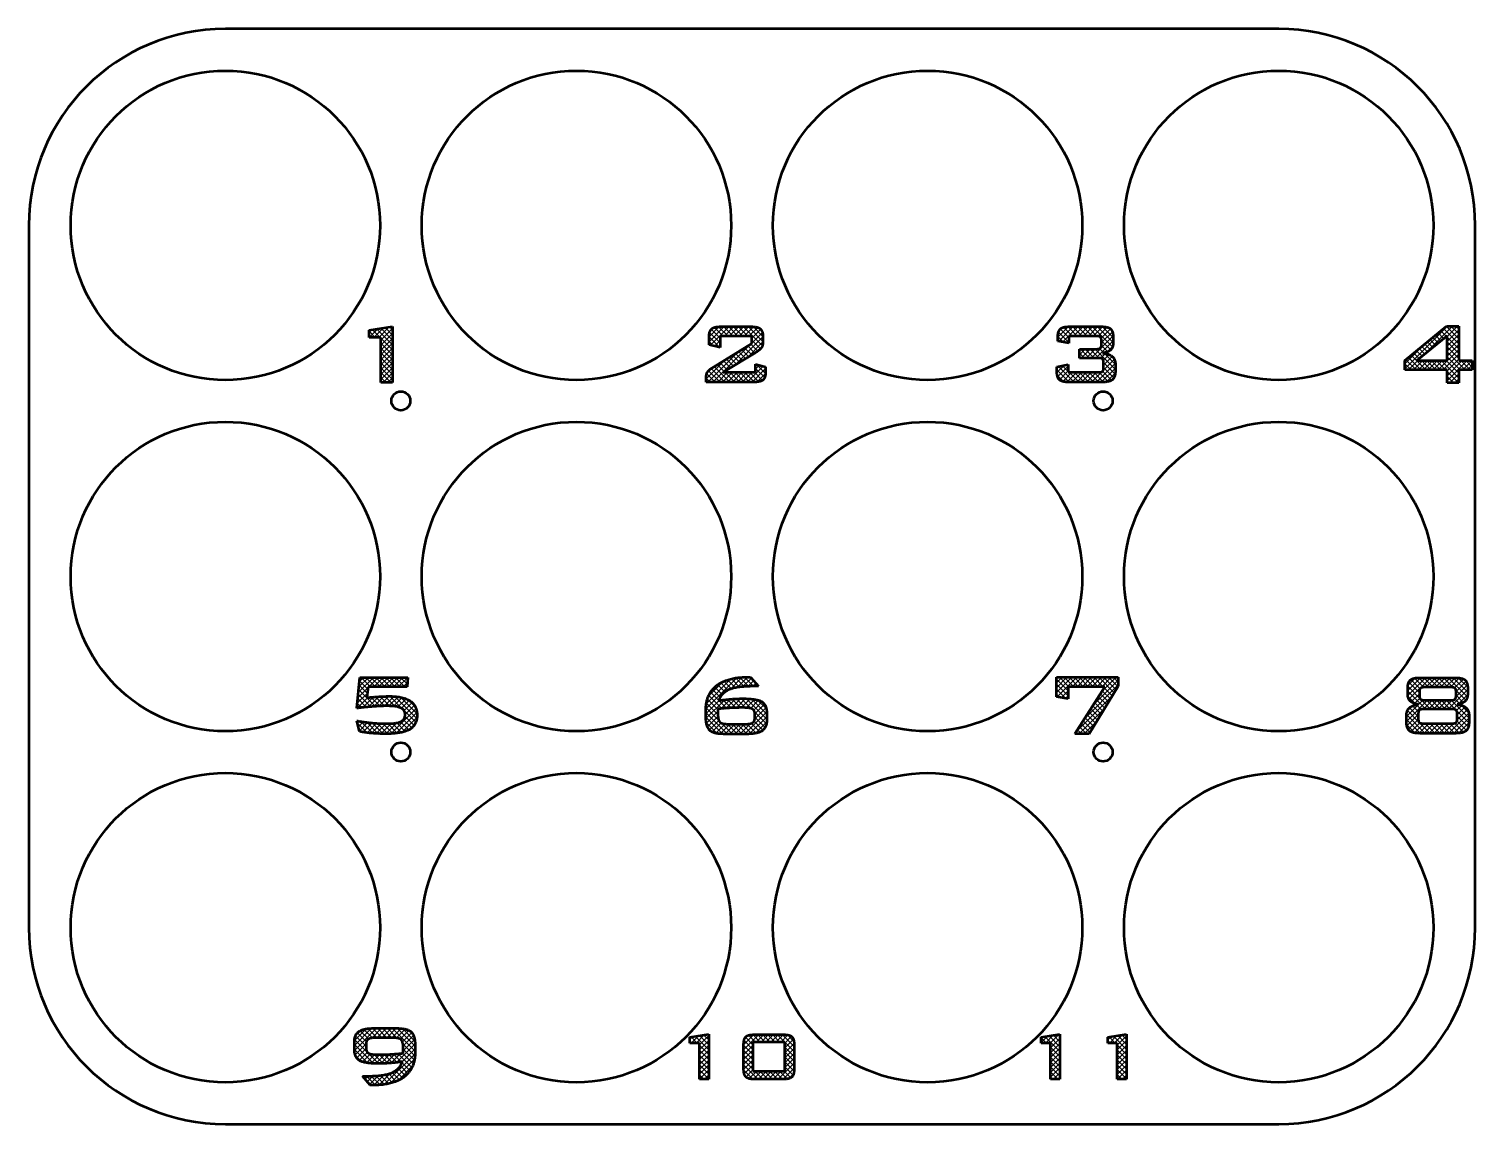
# Model space of a CAD drawing. Header units: inches. Extents: x 4.6 to 17.6, y 3.7 to 13.6.
import ezdxf

# ---------------------------------------------------------------- set-up
doc = ezdxf.new("R2010")
doc.units = ezdxf.units.IN
doc.header["$MEASUREMENT"] = 0
doc.layers.add('Hatch (ANSI)', color=7, linetype='Continuous', lineweight=18)
doc.layers.add('Visible (ANSI)', color=7, linetype='Continuous', lineweight=50)

msp = doc.modelspace()

# ---------------------------------------------------------------- hatches: boundary and pattern name
at = {"layer": 'Hatch (ANSI)'}
h = msp.add_hatch(dxfattribs=at)
h.set_pattern_fill('ANSI37', color=256, scale=0.25, style=0)
h.paths.add_polyline_path([(7.769, 10.395), (7.769, 10.799), (7.662, 10.799), (7.662, 10.866), (7.874, 10.898), (7.874, 10.395)])
h = msp.add_hatch(dxfattribs=at)
h.set_pattern_fill('ANSI37', color=256, scale=0.25, style=0)
edge = h.paths.add_edge_path()
edge.add_line((11.112, 10.397), (10.692, 10.397))
edge.add_line((10.692, 10.397), (10.692, 10.442))
edge.add_spline(control_points=[(10.692, 10.442), (10.692, 10.475), (10.72, 10.511), (10.756, 10.533)], knot_values=[0, 0, 0, 1, 2, 2, 2], degree=2, periodic=0)
edge.add_line((10.756, 10.533), (11.101, 10.746))
edge.add_line((11.101, 10.746), (11.101, 10.811))
edge.add_line((11.101, 10.811), (10.817, 10.811))
edge.add_line((10.817, 10.811), (10.817, 10.708))
edge.add_line((10.817, 10.708), (10.717, 10.734))
edge.add_line((10.717, 10.734), (10.717, 10.798))
edge.add_spline(control_points=[(10.717, 10.798), (10.717, 10.855), (10.764, 10.897), (10.832, 10.897)], knot_values=[0, 0, 0, 1, 2, 2, 2], degree=2, periodic=0)
edge.add_line((10.832, 10.897), (11.088, 10.897))
edge.add_spline(control_points=[(11.088, 10.897), (11.156, 10.897), (11.202, 10.855), (11.202, 10.798)], knot_values=[0, 0, 0, 1, 2, 2, 2], degree=2, periodic=0)
edge.add_line((11.202, 10.798), (11.202, 10.766))
edge.add_spline(control_points=[(11.202, 10.766), (11.202, 10.73), (11.18, 10.691), (11.138, 10.665)], knot_values=[0, 0, 0, 1, 2, 2, 2], degree=2, periodic=0)
edge.add_line((11.138, 10.665), (10.844, 10.486))
edge.add_line((10.844, 10.486), (11.134, 10.486))
edge.add_line((11.134, 10.486), (11.134, 10.56))
edge.add_line((11.134, 10.56), (11.226, 10.534))
edge.add_line((11.226, 10.534), (11.226, 10.494))
edge.add_spline(control_points=[(11.226, 10.494), (11.226, 10.438), (11.18, 10.397), (11.112, 10.397)], knot_values=[0, 0, 0, 1, 2, 2, 2], degree=2, periodic=0)
h = msp.add_hatch(dxfattribs=at)
h.set_pattern_fill('ANSI37', color=256, scale=0.25, style=0)
edge = h.paths.add_edge_path()
edge.add_line((13.843, 10.535), (13.945, 10.556))
edge.add_line((13.945, 10.556), (13.945, 10.486))
edge.add_line((13.945, 10.486), (14.215, 10.486))
edge.add_spline(control_points=[(14.215, 10.486), (14.244, 10.486), (14.263, 10.504), (14.263, 10.531)], knot_values=[0, 0, 0, 1, 2, 2, 2], degree=2, periodic=0)
edge.add_line((14.263, 10.531), (14.263, 10.568))
edge.add_spline(control_points=[(14.263, 10.568), (14.263, 10.596), (14.243, 10.614), (14.215, 10.614)], knot_values=[0, 0, 0, 1, 2, 2, 2], degree=2, periodic=0)
edge.add_line((14.215, 10.614), (14.046, 10.614))
edge.add_line((14.046, 10.614), (14.046, 10.695))
edge.add_line((14.046, 10.695), (14.197, 10.695))
edge.add_spline(control_points=[(14.197, 10.695), (14.225, 10.695), (14.244, 10.713), (14.244, 10.741)], knot_values=[0, 0, 0, 1, 2, 2, 2], degree=2, periodic=0)
edge.add_line((14.244, 10.741), (14.244, 10.765))
edge.add_spline(control_points=[(14.244, 10.765), (14.244, 10.794), (14.225, 10.811), (14.197, 10.811)], knot_values=[0, 0, 0, 1, 2, 2, 2], degree=2, periodic=0)
edge.add_line((14.197, 10.811), (13.95, 10.811))
edge.add_line((13.95, 10.811), (13.95, 10.749))
edge.add_line((13.95, 10.749), (13.851, 10.767))
edge.add_line((13.851, 10.767), (13.851, 10.798))
edge.add_spline(control_points=[(13.851, 10.798), (13.851, 10.855), (13.897, 10.897), (13.965, 10.897)], knot_values=[0, 0, 0, 1, 2, 2, 2], degree=2, periodic=0)
edge.add_line((13.965, 10.897), (14.235, 10.897))
edge.add_spline(control_points=[(14.235, 10.897), (14.303, 10.897), (14.349, 10.855), (14.349, 10.798)], knot_values=[0, 0, 0, 1, 2, 2, 2], degree=2, periodic=0)
edge.add_line((14.349, 10.798), (14.349, 10.753))
edge.add_spline(control_points=[(14.349, 10.753), (14.349, 10.709), (14.307, 10.667), (14.253, 10.658)], knot_values=[0, 0, 0, 1, 2, 2, 2], degree=2, periodic=0)
edge.add_spline(control_points=[(14.253, 10.658), (14.313, 10.652), (14.369, 10.603), (14.369, 10.556)], knot_values=[0, 0, 0, 1, 2, 2, 2], degree=2, periodic=0)
edge.add_line((14.369, 10.556), (14.369, 10.504))
edge.add_spline(control_points=[(14.369, 10.504), (14.369, 10.443), (14.316, 10.397), (14.248, 10.397)], knot_values=[0, 0, 0, 1, 2, 2, 2], degree=2, periodic=0)
edge.add_line((14.248, 10.397), (13.957, 10.397))
edge.add_spline(control_points=[(13.957, 10.397), (13.89, 10.397), (13.843, 10.438), (13.843, 10.494)], knot_values=[0, 0, 0, 1, 2, 2, 2], degree=2, periodic=0)
edge.add_line((13.843, 10.494), (13.843, 10.535))
h = msp.add_hatch(dxfattribs=at)
h.set_pattern_fill('ANSI37', color=256, scale=0.25, style=0)
h.paths.add_polyline_path([(17.076, 10.591), (17.349, 10.814), (17.349, 10.591)], flags=0)
h.paths.add_polyline_path([(16.97, 10.591), (17.344, 10.902), (17.454, 10.902), (17.454, 10.591), (17.576, 10.591), (17.576, 10.507), (17.454, 10.507), (17.454, 10.391), (17.349, 10.391), (17.349, 10.507), (16.97, 10.507)])
h = msp.add_hatch(dxfattribs=at)
h.set_pattern_fill('ANSI37', color=256, scale=0.25, style=0)
edge = h.paths.add_edge_path()
edge.add_arc((7.829, 8.796), 1.467, 259.1348, 269.4866)
edge.add_spline(control_points=[(7.815, 7.329), (7.91, 7.329), (7.986, 7.366), (7.986, 7.41)], knot_values=[0, 0, 0, 1, 2, 2, 2], degree=2, periodic=0)
edge.add_spline(control_points=[(7.986, 7.41), (7.986, 7.452), (7.912, 7.488), (7.822, 7.488)], knot_values=[0, 0, 0, 1, 2, 2, 2], degree=2, periodic=0)
edge.add_arc((7.851, 5.301), 2.187, 90.7408, 97.848)
edge.add_line((7.552, 7.468), (7.58, 7.745))
edge.add_line((7.58, 7.745), (8.012, 7.745))
edge.add_line((8.012, 7.745), (8.004, 7.66))
edge.add_line((8.004, 7.66), (7.655, 7.66))
edge.add_line((7.655, 7.66), (7.643, 7.563))
edge.add_arc((7.858, 5.706), 1.869, 90.3876, 96.6081, ccw=False)
edge.add_spline(control_points=[(7.846, 7.575), (7.97, 7.575), (8.094, 7.49), (8.094, 7.406)], knot_values=[0, 0, 0, 1, 2, 2, 2], degree=2, periodic=0)
edge.add_spline(control_points=[(8.094, 7.406), (8.094, 7.318), (7.963, 7.238), (7.818, 7.238)], knot_values=[0, 0, 0, 1, 2, 2, 2], degree=2, periodic=0)
edge.add_spline(control_points=[(7.818, 7.238), (7.742, 7.238), (7.62, 7.249), (7.577, 7.259)], knot_values=[0, 0, 0, 1, 2, 2, 2], degree=2, periodic=0)
edge.add_line((7.577, 7.259), (7.552, 7.355))
h = msp.add_hatch(dxfattribs=at)
h.set_pattern_fill('ANSI37', color=256, scale=0.25, style=0)
edge = h.paths.add_edge_path(flags=0)
edge.add_arc((11.023, 5.329), 2.144, 90.098, 96.035)
edge.add_spline(control_points=[(10.798, 7.461), (10.797, 7.455), (10.796, 7.443), (10.796, 7.433)], knot_values=[-2, -2, -2, -1, 0, 0, 0], degree=2, periodic=0)
edge.add_spline(control_points=[(10.796, 7.433), (10.796, 7.36), (10.834, 7.325), (10.899, 7.325)], knot_values=[-2, -2, -2, -1, 0, 0, 0], degree=2, periodic=0)
edge.add_line((10.899, 7.325), (11.039, 7.325))
edge.add_spline(control_points=[(11.039, 7.325), (11.09, 7.325), (11.129, 7.351), (11.129, 7.386)], knot_values=[-2, -2, -2, -1, 0, 0, 0], degree=2, periodic=0)
edge.add_line((11.129, 7.386), (11.129, 7.413))
edge.add_spline(control_points=[(11.129, 7.413), (11.129, 7.448), (11.085, 7.473), (11.019, 7.473)], knot_values=[-2, -2, -2, -1, 0, 0, 0], degree=2, periodic=0)
edge = h.paths.add_edge_path()
edge.add_spline(control_points=[(10.689, 7.456), (10.689, 7.595), (10.882, 7.747), (11.058, 7.747)], knot_values=[0, 0, 0, 1, 2, 2, 2], degree=2, periodic=0)
edge.add_arc((11.06, 7.476), 0.271, 83.0566, 90.4944, ccw=False)
edge.add_line((11.093, 7.745), (11.163, 7.665))
edge.add_line((11.163, 7.665), (11.13, 7.665))
edge.add_spline(control_points=[(11.13, 7.665), (10.971, 7.665), (10.829, 7.607), (10.804, 7.537)], knot_values=[0, 0, 0, 1, 2, 2, 2], degree=2, periodic=0)
edge.add_arc((11.034, 6.028), 1.526, 90.3262, 98.648, ccw=False)
edge.add_spline(control_points=[(11.025, 7.554), (11.146, 7.554), (11.236, 7.498), (11.236, 7.425)], knot_values=[0, 0, 0, 1, 2, 2, 2], degree=2, periodic=0)
edge.add_line((11.236, 7.425), (11.236, 7.357))
edge.add_spline(control_points=[(11.236, 7.357), (11.236, 7.295), (11.153, 7.236), (11.065, 7.236)], knot_values=[0, 0, 0, 1, 2, 2, 2], degree=2, periodic=0)
edge.add_line((11.065, 7.236), (10.854, 7.236))
edge.add_spline(control_points=[(10.854, 7.236), (10.759, 7.236), (10.689, 7.302), (10.689, 7.39)], knot_values=[0, 0, 0, 1, 2, 2, 2], degree=2, periodic=0)
edge.add_line((10.689, 7.39), (10.689, 7.456))
h = msp.add_hatch(dxfattribs=at)
h.set_pattern_fill('ANSI37', color=256, scale=0.25, style=0)
h.paths.add_polyline_path([(14.394, 7.746), (14.394, 7.666), (14.132, 7.237), (14.005, 7.237), (14.274, 7.661), (13.944, 7.661), (13.944, 7.553), (13.839, 7.571), (13.839, 7.746)])
h = msp.add_hatch(dxfattribs=at)
h.set_pattern_fill('ANSI37', color=256, scale=0.25, style=0)
edge = h.paths.add_edge_path(flags=0)
edge.add_spline(control_points=[(17.393, 7.459), (17.422, 7.459), (17.44, 7.441), (17.44, 7.413)], knot_values=[-2, -2, -2, -1, 0, 0, 0], degree=2, periodic=0)
edge.add_line((17.44, 7.413), (17.44, 7.376))
edge.add_spline(control_points=[(17.44, 7.376), (17.44, 7.348), (17.422, 7.331), (17.393, 7.331)], knot_values=[-2, -2, -2, -1, 0, 0, 0], degree=2, periodic=0)
edge.add_line((17.393, 7.331), (17.137, 7.331))
edge.add_spline(control_points=[(17.137, 7.331), (17.108, 7.331), (17.09, 7.348), (17.09, 7.376)], knot_values=[-2, -2, -2, -1, 0, 0, 0], degree=2, periodic=0)
edge.add_line((17.09, 7.376), (17.09, 7.413))
edge.add_spline(control_points=[(17.09, 7.413), (17.09, 7.441), (17.109, 7.459), (17.137, 7.459)], knot_values=[-2, -2, -2, -1, 0, 0, 0], degree=2, periodic=0)
edge.add_line((17.137, 7.459), (17.393, 7.459))
edge = h.paths.add_edge_path(flags=0)
edge.add_spline(control_points=[(17.149, 7.54), (17.12, 7.54), (17.1, 7.558), (17.1, 7.586)], knot_values=[-2, -2, -2, -1, 0, 0, 0], degree=2, periodic=0)
edge.add_line((17.1, 7.586), (17.1, 7.61))
edge.add_spline(control_points=[(17.1, 7.61), (17.1, 7.638), (17.12, 7.656), (17.149, 7.656)], knot_values=[-2, -2, -2, -1, 0, 0, 0], degree=2, periodic=0)
edge.add_line((17.149, 7.656), (17.382, 7.656))
edge.add_spline(control_points=[(17.382, 7.656), (17.411, 7.656), (17.43, 7.639), (17.43, 7.61)], knot_values=[-2, -2, -2, -1, 0, 0, 0], degree=2, periodic=0)
edge.add_line((17.43, 7.61), (17.43, 7.586))
edge.add_spline(control_points=[(17.43, 7.586), (17.43, 7.558), (17.411, 7.54), (17.382, 7.54)], knot_values=[-2, -2, -2, -1, 0, 0, 0], degree=2, periodic=0)
edge.add_line((17.382, 7.54), (17.149, 7.54))
edge = h.paths.add_edge_path()
edge.add_spline(control_points=[(16.995, 7.643), (16.995, 7.7), (17.042, 7.742), (17.109, 7.742)], knot_values=[0, 0, 0, 1, 2, 2, 2], degree=2, periodic=0)
edge.add_line((17.109, 7.742), (17.421, 7.742))
edge.add_spline(control_points=[(17.421, 7.742), (17.488, 7.742), (17.535, 7.7), (17.535, 7.643)], knot_values=[0, 0, 0, 1, 2, 2, 2], degree=2, periodic=0)
edge.add_line((17.535, 7.643), (17.535, 7.598))
edge.add_spline(control_points=[(17.535, 7.598), (17.535, 7.555), (17.493, 7.511), (17.439, 7.501)], knot_values=[0, 0, 0, 1, 2, 2, 2], degree=2, periodic=0)
edge.add_spline(control_points=[(17.439, 7.501), (17.495, 7.495), (17.547, 7.447), (17.547, 7.401)], knot_values=[0, 0, 0, 1, 2, 2, 2], degree=2, periodic=0)
edge.add_line((17.547, 7.401), (17.547, 7.348))
edge.add_spline(control_points=[(17.547, 7.348), (17.547, 7.288), (17.493, 7.242), (17.425, 7.242)], knot_values=[0, 0, 0, 1, 2, 2, 2], degree=2, periodic=0)
edge.add_line((17.425, 7.242), (17.106, 7.242))
edge.add_spline(control_points=[(17.106, 7.242), (17.037, 7.242), (16.984, 7.288), (16.984, 7.348)], knot_values=[0, 0, 0, 1, 2, 2, 2], degree=2, periodic=0)
edge.add_line((16.984, 7.348), (16.984, 7.401))
edge.add_spline(control_points=[(16.984, 7.401), (16.984, 7.446), (17.036, 7.495), (17.091, 7.501)], knot_values=[0, 0, 0, 1, 2, 2, 2], degree=2, periodic=0)
edge.add_spline(control_points=[(17.091, 7.501), (17.038, 7.512), (16.995, 7.555), (16.995, 7.598)], knot_values=[0, 0, 0, 1, 2, 2, 2], degree=2, periodic=0)
edge.add_line((16.995, 7.598), (16.995, 7.643))
h = msp.add_hatch(dxfattribs=at)
h.set_pattern_fill('ANSI37', color=256, scale=0.25, style=0)
edge = h.paths.add_edge_path(flags=0)
edge.add_arc((7.741, 6.353), 1.998, 270.1641, 276.5086)
edge.add_arc((7.783, 4.401), 0.187, 349.7156, 358.8633)
edge.add_spline(control_points=[(7.97, 4.397), (7.97, 4.471), (7.932, 4.507), (7.866, 4.507)], knot_values=[-2, -2, -2, -1, 0, 0, 0], degree=2, periodic=0)
edge.add_line((7.866, 4.507), (7.727, 4.507))
edge.add_spline(control_points=[(7.727, 4.507), (7.675, 4.507), (7.635, 4.481), (7.635, 4.445)], knot_values=[-2, -2, -2, -1, 0, 0, 0], degree=2, periodic=0)
edge.add_line((7.635, 4.445), (7.635, 4.417))
edge.add_spline(control_points=[(7.635, 4.417), (7.635, 4.381), (7.68, 4.355), (7.747, 4.355)], knot_values=[-2, -2, -2, -1, 0, 0, 0], degree=2, periodic=0)
edge = h.paths.add_edge_path()
edge.add_spline(control_points=[(7.707, 4.081), (7.693, 4.081), (7.678, 4.081), (7.671, 4.082)], knot_values=[0, 0, 0, 1, 2, 2, 2], degree=2, periodic=0)
edge.add_line((7.671, 4.082), (7.603, 4.162))
edge.add_line((7.603, 4.162), (7.634, 4.162))
edge.add_spline(control_points=[(7.634, 4.162), (7.794, 4.162), (7.936, 4.221), (7.962, 4.291)], knot_values=[0, 0, 0, 1, 2, 2, 2], degree=2, periodic=0)
edge.add_arc((7.747, 5.701), 1.427, 269.7811, 278.6822, ccw=False)
edge.add_spline(control_points=[(7.741, 4.275), (7.62, 4.275), (7.53, 4.331), (7.53, 4.403)], knot_values=[0, 0, 0, 1, 2, 2, 2], degree=2, periodic=0)
edge.add_line((7.53, 4.403), (7.53, 4.47))
edge.add_spline(control_points=[(7.53, 4.47), (7.53, 4.533), (7.612, 4.592), (7.701, 4.592)], knot_values=[0, 0, 0, 1, 2, 2, 2], degree=2, periodic=0)
edge.add_line((7.701, 4.592), (7.912, 4.592))
edge.add_spline(control_points=[(7.912, 4.592), (8.006, 4.592), (8.076, 4.526), (8.076, 4.438)], knot_values=[0, 0, 0, 1, 2, 2, 2], degree=2, periodic=0)
edge.add_line((8.076, 4.438), (8.076, 4.372))
edge.add_spline(control_points=[(8.076, 4.372), (8.076, 4.233), (7.883, 4.081), (7.707, 4.081)], knot_values=[0, 0, 0, 1, 2, 2, 2], degree=2, periodic=0)
h = msp.add_hatch(dxfattribs=at)
h.set_pattern_fill('ANSI37', color=256, scale=0.25, style=0)
h.paths.add_polyline_path([(10.715, 4.135), (10.631, 4.135), (10.631, 4.459), (10.546, 4.459), (10.546, 4.512), (10.715, 4.538)])
h = msp.add_hatch(dxfattribs=at)
h.set_pattern_fill('ANSI37', color=256, scale=0.25, style=0)
h.paths.add_polyline_path([(11.112, 4.467), (11.398, 4.467), (11.398, 4.207), (11.112, 4.207)], flags=0)
edge = h.paths.add_edge_path()
edge.add_spline(control_points=[(11.028, 4.44), (11.028, 4.496), (11.067, 4.535), (11.12, 4.535)], knot_values=[0, 0, 0, 1, 2, 2, 2], degree=2, periodic=0)
edge.add_line((11.12, 4.535), (11.39, 4.535))
edge.add_spline(control_points=[(11.39, 4.535), (11.444, 4.535), (11.482, 4.496), (11.482, 4.44)], knot_values=[0, 0, 0, 1, 2, 2, 2], degree=2, periodic=0)
edge.add_line((11.482, 4.44), (11.482, 4.229))
edge.add_spline(control_points=[(11.482, 4.229), (11.482, 4.175), (11.444, 4.135), (11.39, 4.135)], knot_values=[0, 0, 0, 1, 2, 2, 2], degree=2, periodic=0)
edge.add_line((11.39, 4.135), (11.12, 4.135))
edge.add_spline(control_points=[(11.12, 4.135), (11.067, 4.135), (11.028, 4.175), (11.028, 4.229)], knot_values=[0, 0, 0, 1, 2, 2, 2], degree=2, periodic=0)
edge.add_line((11.028, 4.229), (11.028, 4.44))
h = msp.add_hatch(dxfattribs=at)
h.set_pattern_fill('ANSI37', color=256, scale=0.25, style=0)
h.paths.add_polyline_path([(13.701, 4.512), (13.87, 4.538), (13.87, 4.135), (13.786, 4.135), (13.786, 4.459), (13.701, 4.459)])
h = msp.add_hatch(dxfattribs=at)
h.set_pattern_fill('ANSI37', color=256, scale=0.25, style=0)
h.paths.add_polyline_path([(14.3, 4.512), (14.469, 4.538), (14.469, 4.135), (14.385, 4.135), (14.385, 4.459), (14.3, 4.459)])

# ---------------------------------------------------------------- linework, layer by layer
at = {"layer": 'Visible (ANSI)'}
for p, q in [((15.836, 13.571), (6.371, 13.571)), ((4.606, 11.806), (4.606, 5.496)), ((17.601, 5.496), (17.601, 11.806)), ((7.662, 10.866), (7.874, 10.898)), ((7.662, 10.799), (7.662, 10.866)), ((7.769, 10.799), (7.662, 10.799)), ((7.769, 10.395), (7.769, 10.799)), ((7.874, 10.898), (7.874, 10.395)), ((10.717, 10.734), (10.717, 10.798)), ((11.101, 10.811), (10.817, 10.811)), ((10.817, 10.811), (10.817, 10.708)), ((10.832, 10.897), (11.088, 10.897)), ((11.101, 10.746), (11.101, 10.811)), ((11.202, 10.798), (11.202, 10.766)), ((13.851, 10.767), (13.851, 10.798)), ((13.95, 10.811), (13.95, 10.749)), ((14.197, 10.811), (13.95, 10.811)), ((13.965, 10.897), (14.235, 10.897)), ((14.349, 10.798), (14.349, 10.753)), ((16.97, 10.591), (17.344, 10.902)), ((17.349, 10.814), (17.076, 10.591)), ((17.344, 10.902), (17.454, 10.902)), ((17.349, 10.591), (17.349, 10.814)), ((17.454, 10.902), (17.454, 10.591)), ((10.817, 10.708), (10.717, 10.734)), ((10.756, 10.533), (11.101, 10.746)), ((11.138, 10.665), (10.844, 10.486)), ((13.95, 10.749), (13.851, 10.767)), ((14.046, 10.614), (14.046, 10.695)), ((14.046, 10.695), (14.197, 10.695)), ((14.244, 10.741), (14.244, 10.765)), ((11.134, 10.486), (11.134, 10.56)), ((11.134, 10.56), (11.226, 10.534)), ((11.226, 10.534), (11.226, 10.494)), ((13.843, 10.535), (13.945, 10.556)), ((13.843, 10.494), (13.843, 10.535)), ((13.945, 10.556), (13.945, 10.486)), ((14.215, 10.614), (14.046, 10.614)), ((14.263, 10.531), (14.263, 10.568)), ((14.369, 10.556), (14.369, 10.504)), ((16.97, 10.507), (16.97, 10.591)), ((17.076, 10.591), (17.349, 10.591)), ((17.454, 10.591), (17.576, 10.591)), ((17.576, 10.591), (17.576, 10.507)), ((10.692, 10.397), (10.692, 10.442)), ((11.112, 10.397), (10.692, 10.397)), ((10.844, 10.486), (11.134, 10.486)), ((13.945, 10.486), (14.215, 10.486)), ((14.248, 10.397), (13.957, 10.397)), ((17.349, 10.507), (16.97, 10.507)), ((17.349, 10.391), (17.349, 10.507)), ((17.454, 10.507), (17.454, 10.391)), ((17.576, 10.507), (17.454, 10.507)), ((7.874, 10.395), (7.769, 10.395)), ((17.454, 10.391), (17.349, 10.391)), ((7.552, 7.468), (7.58, 7.745)), ((7.58, 7.745), (8.012, 7.745)), ((8.012, 7.745), (8.004, 7.66)), ((11.093, 7.745), (11.163, 7.665)), ((13.839, 7.571), (13.839, 7.746)), ((13.839, 7.746), (14.394, 7.746)), ((14.394, 7.746), (14.394, 7.666)), ((17.109, 7.742), (17.421, 7.742)), ((7.655, 7.66), (7.643, 7.563)), ((8.004, 7.66), (7.655, 7.66)), ((11.163, 7.665), (11.13, 7.665)), ((13.944, 7.553), (13.839, 7.571)), ((14.274, 7.661), (13.944, 7.661)), ((13.944, 7.661), (13.944, 7.553)), ((14.005, 7.237), (14.274, 7.661)), ((14.394, 7.666), (14.132, 7.237)), ((16.995, 7.598), (16.995, 7.643)), ((17.1, 7.61), (17.1, 7.586)), ((17.382, 7.656), (17.149, 7.656)), ((17.149, 7.54), (17.382, 7.54)), ((17.43, 7.586), (17.43, 7.61)), ((17.535, 7.643), (17.535, 7.598)), ((10.689, 7.39), (10.689, 7.456)), ((11.129, 7.386), (11.129, 7.413)), ((11.236, 7.425), (11.236, 7.357)), ((17.09, 7.413), (17.09, 7.376)), ((17.393, 7.459), (17.137, 7.459)), ((17.44, 7.376), (17.44, 7.413)), ((7.577, 7.259), (7.552, 7.355)), ((10.899, 7.325), (11.039, 7.325)), ((16.984, 7.348), (16.984, 7.401)), ((17.137, 7.331), (17.393, 7.331)), ((17.547, 7.401), (17.547, 7.348)), ((11.065, 7.236), (10.854, 7.236)), ((14.132, 7.237), (14.005, 7.237)), ((17.425, 7.242), (17.106, 7.242)), ((7.701, 4.592), (7.912, 4.592)), ((7.53, 4.403), (7.53, 4.47)), ((7.635, 4.445), (7.635, 4.417)), ((7.866, 4.507), (7.727, 4.507)), ((8.076, 4.438), (8.076, 4.372)), ((10.546, 4.512), (10.715, 4.538)), ((10.546, 4.459), (10.546, 4.512)), ((10.631, 4.459), (10.546, 4.459)), ((10.631, 4.135), (10.631, 4.459)), ((10.715, 4.538), (10.715, 4.135)), ((11.028, 4.229), (11.028, 4.44)), ((11.112, 4.467), (11.112, 4.207)), ((11.398, 4.467), (11.112, 4.467)), ((11.12, 4.535), (11.39, 4.535)), ((11.398, 4.207), (11.398, 4.467)), ((11.482, 4.44), (11.482, 4.229)), ((13.701, 4.512), (13.87, 4.538)), ((13.701, 4.459), (13.701, 4.512)), ((13.786, 4.459), (13.701, 4.459)), ((13.786, 4.135), (13.786, 4.459)), ((13.87, 4.538), (13.87, 4.135)), ((14.3, 4.512), (14.469, 4.538)), ((14.3, 4.459), (14.3, 4.512)), ((14.385, 4.459), (14.3, 4.459)), ((14.385, 4.135), (14.385, 4.459)), ((14.469, 4.538), (14.469, 4.135)), ((7.671, 4.082), (7.603, 4.162)), ((7.603, 4.162), (7.634, 4.162)), ((11.112, 4.207), (11.398, 4.207)), ((10.715, 4.135), (10.631, 4.135)), ((11.39, 4.135), (11.12, 4.135)), ((13.87, 4.135), (13.786, 4.135)), ((14.469, 4.135), (14.385, 4.135)), ((6.371, 3.731), (15.836, 3.731))]:
    msp.add_line(p, q, dxfattribs=at)
for centre, radius in [((6.371, 11.806), 1.39), ((9.526, 11.806), 1.39), ((12.681, 11.806), 1.39), ((15.836, 11.806), 1.39), ((7.948, 10.229), 0.085), ((14.258, 10.229), 0.085), ((6.371, 8.651), 1.39), ((9.526, 8.651), 1.39), ((12.681, 8.651), 1.39), ((15.836, 8.651), 1.39), ((7.948, 7.074), 0.085), ((14.258, 7.074), 0.085), ((6.371, 5.496), 1.39), ((9.526, 5.496), 1.39), ((12.681, 5.496), 1.39), ((15.836, 5.496), 1.39)]:
    msp.add_circle(centre, radius, dxfattribs=at)
for centre, start, end in [((6.371, 11.806), 90, 180), ((15.836, 11.806), 0, 90), ((6.371, 5.496), 180, 270), ((15.836, 5.496), 270, 0)]:
    msp.add_arc(centre, 1.765, start, end, dxfattribs=at)
for points in [[(10.717, 10.798), (10.717, 10.855), (10.764, 10.897), (10.832, 10.897)], [(11.088, 10.897), (11.156, 10.897), (11.202, 10.855), (11.202, 10.798)], [(13.851, 10.798), (13.851, 10.855), (13.897, 10.897), (13.965, 10.897)], [(14.244, 10.765), (14.244, 10.794), (14.225, 10.811), (14.197, 10.811)], [(14.235, 10.897), (14.303, 10.897), (14.349, 10.855), (14.349, 10.798)], [(11.202, 10.766), (11.202, 10.73), (11.18, 10.691), (11.138, 10.665)], [(14.197, 10.695), (14.225, 10.695), (14.244, 10.713), (14.244, 10.741)], [(14.349, 10.753), (14.349, 10.709), (14.307, 10.667), (14.253, 10.658)], [(14.253, 10.658), (14.313, 10.652), (14.369, 10.603), (14.369, 10.556)], [(10.692, 10.442), (10.692, 10.475), (10.72, 10.511), (10.756, 10.533)], [(14.263, 10.568), (14.263, 10.596), (14.243, 10.614), (14.215, 10.614)], [(14.215, 10.486), (14.244, 10.486), (14.263, 10.504), (14.263, 10.531)], [(11.226, 10.494), (11.226, 10.438), (11.18, 10.397), (11.112, 10.397)], [(13.957, 10.397), (13.89, 10.397), (13.843, 10.438), (13.843, 10.494)], [(14.369, 10.504), (14.369, 10.443), (14.316, 10.397), (14.248, 10.397)], [(10.689, 7.456), (10.689, 7.595), (10.882, 7.747), (11.058, 7.747)], [(11.058, 7.747), (11.065, 7.747), (11.08, 7.747), (11.093, 7.745)], [(16.995, 7.643), (16.995, 7.7), (17.042, 7.742), (17.109, 7.742)], [(17.421, 7.742), (17.488, 7.742), (17.535, 7.7), (17.535, 7.643)], [(7.643, 7.563), (7.708, 7.569), (7.806, 7.575), (7.846, 7.575)], [(7.846, 7.575), (7.97, 7.575), (8.094, 7.49), (8.094, 7.406)], [(11.13, 7.665), (10.971, 7.665), (10.829, 7.607), (10.804, 7.537)], [(10.804, 7.537), (10.862, 7.545), (10.971, 7.554), (11.025, 7.554)], [(11.025, 7.554), (11.146, 7.554), (11.236, 7.498), (11.236, 7.425)], [(17.091, 7.501), (17.038, 7.512), (16.995, 7.555), (16.995, 7.598)], [(17.149, 7.656), (17.12, 7.656), (17.1, 7.638), (17.1, 7.61)], [(17.1, 7.586), (17.1, 7.558), (17.12, 7.54), (17.149, 7.54)], [(17.43, 7.61), (17.43, 7.639), (17.411, 7.656), (17.382, 7.656)], [(17.382, 7.54), (17.411, 7.54), (17.43, 7.558), (17.43, 7.586)], [(17.535, 7.598), (17.535, 7.555), (17.493, 7.511), (17.439, 7.501)], [(7.822, 7.488), (7.766, 7.488), (7.63, 7.477), (7.552, 7.468)], [(7.815, 7.329), (7.91, 7.329), (7.986, 7.366), (7.986, 7.41)], [(7.986, 7.41), (7.986, 7.452), (7.912, 7.488), (7.822, 7.488)], [(10.798, 7.461), (10.797, 7.455), (10.796, 7.443), (10.796, 7.433)], [(10.796, 7.433), (10.796, 7.36), (10.834, 7.325), (10.899, 7.325)], [(11.019, 7.473), (10.966, 7.473), (10.855, 7.467), (10.798, 7.461)], [(11.129, 7.413), (11.129, 7.448), (11.085, 7.473), (11.019, 7.473)], [(16.984, 7.401), (16.984, 7.446), (17.036, 7.495), (17.091, 7.501)], [(17.137, 7.459), (17.109, 7.459), (17.09, 7.441), (17.09, 7.413)], [(17.44, 7.413), (17.44, 7.441), (17.422, 7.459), (17.393, 7.459)], [(17.439, 7.501), (17.495, 7.495), (17.547, 7.447), (17.547, 7.401)], [(7.552, 7.355), (7.625, 7.342), (7.756, 7.329), (7.815, 7.329)], [(8.094, 7.406), (8.094, 7.318), (7.963, 7.238), (7.818, 7.238)], [(10.854, 7.236), (10.759, 7.236), (10.689, 7.302), (10.689, 7.39)], [(11.039, 7.325), (11.09, 7.325), (11.129, 7.351), (11.129, 7.386)], [(11.236, 7.357), (11.236, 7.295), (11.153, 7.236), (11.065, 7.236)], [(17.106, 7.242), (17.037, 7.242), (16.984, 7.288), (16.984, 7.348)], [(17.09, 7.376), (17.09, 7.348), (17.108, 7.331), (17.137, 7.331)], [(17.393, 7.331), (17.422, 7.331), (17.44, 7.348), (17.44, 7.376)], [(17.547, 7.348), (17.547, 7.288), (17.493, 7.242), (17.425, 7.242)], [(7.818, 7.238), (7.742, 7.238), (7.62, 7.249), (7.577, 7.259)], [(7.53, 4.47), (7.53, 4.533), (7.612, 4.592), (7.701, 4.592)], [(7.912, 4.592), (8.006, 4.592), (8.076, 4.526), (8.076, 4.438)], [(7.727, 4.507), (7.675, 4.507), (7.635, 4.481), (7.635, 4.445)], [(7.97, 4.397), (7.97, 4.471), (7.932, 4.507), (7.866, 4.507)], [(11.028, 4.44), (11.028, 4.496), (11.067, 4.535), (11.12, 4.535)], [(11.39, 4.535), (11.444, 4.535), (11.482, 4.496), (11.482, 4.44)], [(7.741, 4.275), (7.62, 4.275), (7.53, 4.331), (7.53, 4.403)], [(7.634, 4.162), (7.794, 4.162), (7.936, 4.221), (7.962, 4.291)], [(7.635, 4.417), (7.635, 4.381), (7.68, 4.355), (7.747, 4.355)], [(8.076, 4.372), (8.076, 4.233), (7.883, 4.081), (7.707, 4.081)], [(7.962, 4.291), (7.908, 4.283), (7.798, 4.275), (7.741, 4.275)], [(7.747, 4.355), (7.794, 4.355), (7.906, 4.361), (7.967, 4.368)], [(7.967, 4.368), (7.969, 4.376), (7.97, 4.392), (7.97, 4.397)], [(11.12, 4.135), (11.067, 4.135), (11.028, 4.175), (11.028, 4.229)], [(11.482, 4.229), (11.482, 4.175), (11.444, 4.135), (11.39, 4.135)], [(7.707, 4.081), (7.693, 4.081), (7.678, 4.081), (7.671, 4.082)]]:
    msp.add_open_spline(points, degree=2, dxfattribs=at)

doc.saveas('drawing.dxf')
